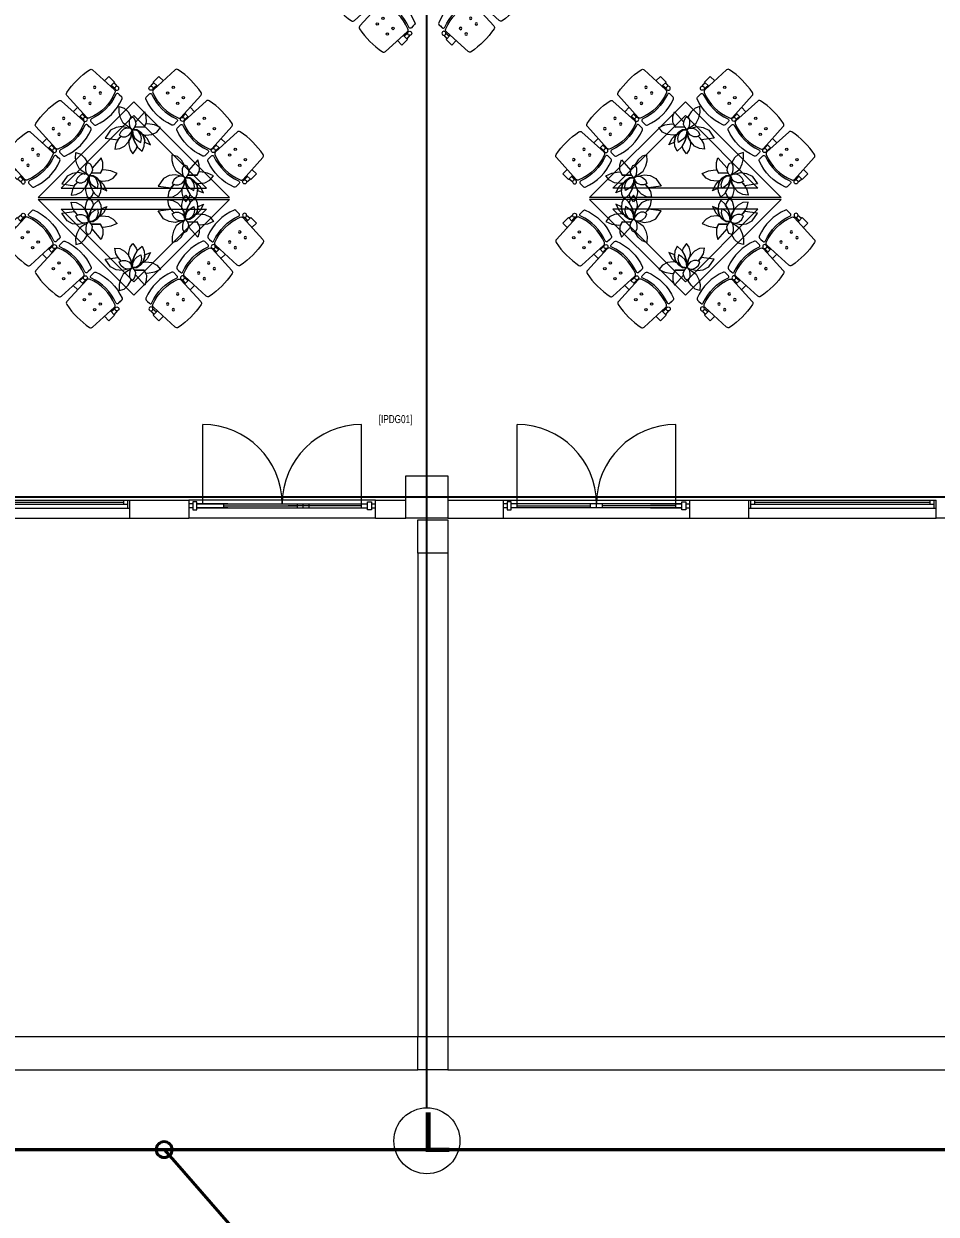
# Model space of a CAD drawing. Header units: metres. Extents: x -18745 to 220762, y -1579758 to -1356048.
# Drawn here: x 161460 to 172899, y -1478632 to -1463703 of the extents above; entities that cross this region are included whole.
import ezdxf
from ezdxf import colors
from ezdxf.entities.mleader import LeaderData, LeaderLine
from ezdxf.math import Vec2, Vec3

# ---------------------------------------------------------------- set-up
doc = ezdxf.new("R2010")
doc.units = ezdxf.units.M
doc.linetypes.add('DASHDOTX2', pattern=[50.8, 25.4, -12.7, 0, -12.7])
doc.linetypes.add('DASHED2', pattern=[0.375, 0.25, -0.125])
doc.layers.get('0').update_dxf_attribs({"lineweight": 0})
doc.layers.add('0E-PW-GRD', color=6, linetype='Continuous')
doc.layers.add('A-100 - Copy$0$axes', color=8, linetype='Continuous')
for name, color, linetype, lineweight in [('A-100 - Copy$0$72_EGR_BASE_TEXT', 8, 'Continuous', 0), ('A-100 - Copy$0$Aluminum', 8, 'Continuous', 0), ('A-100 - Copy$0$AxisBalloons_2', 8, 'Continuous', 0), ('A-100 - Copy$0$Medical Equipment and Furniture', 8, 'Continuous', 0), ('A-100 - Copy$0$Proj', 8, 'Continuous', 0), ('A-100 - Copy$0$Structure', 8, 'Continuous', 9), ('A-100 - Copy$0$TEXT', 8, 'Continuous', 0), ('A-100 - Copy$0$VEGETACIÓN', 8, 'Continuous', 5), ('A-100 - Copy$0$Walls', 8, 'Continuous', 0), ('E-GRND', 94, 'DASHED2', 40)]:
    doc.layers.add(name, color=color, linetype=linetype, lineweight=lineweight)
doc.styles.add('A-100 - Copy$0$Standard', font='GOTHIC.TTF')
doc.styles.add('A-100 - Copy$0$X3G_ENTITY_2587EA', font='swisscl.ttf', dxfattribs={"height": 200})
doc.styles.add('ROMANS', font='romans.shx', dxfattribs={"width": 0.85})

# ---------------------------------------------------------------- blocks, each defined once
blk = doc.blocks.new('_Origin')
at = {"color": 0, "linetype": 'ByBlock', "lineweight": -2}
blk.add_line((0, 0), (-1, 0), dxfattribs=at)
blk.add_circle((0, 0), 0.5, dxfattribs=at)
blk = doc.blocks.new('A-100 - Copy$0$S3-PROTO')
for p, q in [((-0.865, 0.35), (-0.791, 0.35)), ((-0.865, 0.35), (-0.865, 0.25)), ((-0.849, 0.409), (-0.855, 0.35)), ((-0.811, 0.409), (-0.805, 0.35)), ((-0.309, 0.35), (-0.241, 0.35)), ((-0.294, 0.409), (-0.3, 0.35)), ((-0.256, 0.409), (-0.25, 0.35)), ((0.241, 0.347), (0.309, 0.347)), ((0.256, 0.405), (0.25, 0.347)), ((0.294, 0.405), (0.3, 0.347)), ((0.865, 0.35), (0.791, 0.35)), ((0.811, 0.409), (0.805, 0.35)), ((0.849, 0.409), (0.855, 0.35)), ((0.865, 0.35), (0.865, 0.25)), ((-0.865, 0.25), (-0.786, 0.25)), ((-0.314, 0.25), (-0.236, 0.25)), ((0.236, 0.247), (0.314, 0.247)), ((0.865, 0.25), (0.786, 0.25))]:
    blk.add_line(p, q)
for points in [[(-0.305, 0.522), (-0.305, 0.489, -0.522832), (-0.332, 0.471, 0.18), (-0.768, 0.471, -0.522832), (-0.795, 0.489), (-0.795, 0.547, -0.306573), (-0.782, 0.565, -0.192782), (-0.318, 0.565, -0.306573), (-0.305, 0.547), (-0.305, 0.504)], [(0.245, 0.522), (0.245, 0.489, -0.522832), (0.218, 0.471, 0.18), (-0.218, 0.471, -0.522832), (-0.245, 0.489), (-0.245, 0.547, -0.306573), (-0.232, 0.565, -0.192782), (0.232, 0.565, -0.306573), (0.245, 0.547), (0.245, 0.504)], [(0.795, 0.522), (0.795, 0.489, -0.522832), (0.768, 0.471, 0.18), (0.332, 0.471, -0.522832), (0.305, 0.489), (0.305, 0.547, -0.306573), (0.318, 0.565, -0.192782), (0.782, 0.565, -0.306573), (0.795, 0.547), (0.795, 0.504)]]:
    blk.add_lwpolyline(points, format="xyb")
for points in [[(-0.777, 0.048, 0.346546), (-0.753, 0.019, 0.095695), (-0.347, 0.019, 0.346546), (-0.323, 0.048), (-0.306, 0.417, 0.318973), (-0.325, 0.447, 0.193005), (-0.775, 0.447, 0.318973), (-0.794, 0.417)], [(-0.227, 0.048, 0.346546), (-0.203, 0.019, 0.095695), (0.203, 0.019, 0.346546), (0.227, 0.048), (0.244, 0.417, 0.318973), (0.225, 0.447, 0.193005), (-0.225, 0.447, 0.318973), (-0.244, 0.417)], [(0.323, 0.048, 0.346546), (0.347, 0.019, 0.095695), (0.753, 0.019, 0.346546), (0.777, 0.048), (0.794, 0.417, 0.318973), (0.775, 0.447, 0.193005), (0.325, 0.447, 0.318973), (0.306, 0.417)]]:
    blk.add_lwpolyline(points, format="xyb", close=True)
for centre, radius in [((-0.83, 0.425), 0.025), ((-0.275, 0.425), 0.025), ((0.83, 0.425), 0.025), ((-0.64, 0.32), 0.015), ((-0.46, 0.32), 0.015), ((-0.09, 0.32), 0.015), ((0.09, 0.32), 0.015), ((0.275, 0.422), 0.025), ((0.46, 0.32), 0.015), ((0.64, 0.32), 0.015), ((-0.64, 0.22), 0.015), ((-0.46, 0.22), 0.015), ((-0.09, 0.22), 0.015), ((0.09, 0.22), 0.015), ((0.46, 0.22), 0.015), ((0.64, 0.22), 0.015)]:
    blk.add_circle(centre, radius)
blk = doc.blocks.new('A-100 - Copy$0$Plt-Matero-03')
at = {"layer": 'A-100 - Copy$0$VEGETACIÓN'}
for points in [[(-0.055, 0.014), (-0.122, 0.014), (-0.244, 0.041), (-0.342, 0.121), (-0.415, 0.214), (-0.464, 0.334), (-0.354, 0.347), (-0.244, 0.307), (-0.147, 0.241), (-0.144, 0.238)], [(0.022, 0.069), (0.207, 0.148), (0.207, 0.219), (0.207, 0.267), (0.158, 0.374), (0.085, 0.454), (-0.006, 0.168)], [(0.011, 0.021), (0.03, 0.005), (0.043, 0.011), (0.048, 0.013), (0.085, 0.028), (0.182, 0.014), (0.241, -0.017), (0.27, -0.01), (0.317, 0.001), (0.426, 0.068), (0.5, 0.161), (0.536, 0.281), (0.39, 0.281), (0.243, 0.241), (0.207, 0.219), (0.207, 0.148), (0.022, 0.069)], [(-0.099, -0.015), (-0.098, -0.012), (-0.232, -0.039), (-0.342, -0.106), (-0.427, -0.212), (-0.464, -0.412), (-0.196, -0.332), (-0.195, -0.33), (-0.193, -0.306), (-0.168, -0.233)], [(-0.165, -0.233), (-0.195, -0.33), (-0.205, -0.426), (-0.18, -0.546), (-0.083, -0.493), (-0.01, -0.399), (0.027, -0.293), (0.03, -0.258), (0.039, -0.173), (0.003, -0.053), (0, -0.055)]]:
    blk.add_lwpolyline(points, dxfattribs=at)
for points in [[(-0.144, 0.239), (-0.078, 0.239), (-0.022, 0.191), (0.022, 0.13), (0.022, 0.057), (0, -0.015), (-0.067, 0.021), (-0.111, 0.082), (-0.144, 0.154)], [(0.03, 0.005), (0.005, -0.005), (0, -0.032), (0.061, -0.132), (0.146, -0.225), (0.237, -0.292), (0.256, -0.305), (0.378, -0.345), (0.378, -0.225), (0.35, -0.145), (0.341, -0.119), (0.28, -0.039), (0.241, -0.017), (0.182, 0.014), (0.085, 0.028), (0.048, 0.013), (0.043, 0.011)], [(0.278, -0.185), (0.256, -0.1), (0.211, -0.04), (0.144, 0.009), (0.067, 0.021), (0, -0.003), (0.044, -0.088), (0.111, -0.149), (0.189, -0.173)], [(0, -0.003), (-0.067, -0.003), (-0.133, -0.027), (-0.178, -0.076), (-0.211, -0.149), (-0.211, -0.233), (-0.133, -0.233), (-0.078, -0.209), (-0.022, -0.149), (0, -0.076)], [(-0.006, -0.058), (0.003, -0.053), (0.039, -0.173), (0.03, -0.258), (0.061, -0.332), (0.134, -0.425), (0.219, -0.479), (0.243, -0.359), (0.237, -0.292), (0.146, -0.225), (0.061, -0.132), (0, -0.032)], [(0.241, -0.017), (0.28, -0.039), (0.341, -0.119), (0.35, -0.145), (0.353, -0.146), (0.487, -0.146), (0.365, -0.052), (0.27, -0.01)]]:
    blk.add_lwpolyline(points, close=True, dxfattribs=at)
blk = doc.blocks.new('A-100 - Copy')
at = {"layer": 'A-100 - Copy$0$Aluminum'}
for p, q in [((163704.4, -1469722.7, 0), (163704.4, -1468727.7, 0)), ((165694.4, -1469722.7, 0), (165694.4, -1468727.7, 0)), ((167644.4, -1469722.7, 0), (167644.4, -1468727.7, 0)), ((169634.4, -1469722.7, 0), (169634.4, -1468727.7, 0)), ((160439.4, -1469677.7, 0), (162789.4, -1469677.7, 0)), ((160439.4, -1469777.7, 0), (162789.4, -1469777.7, 0)), ((160464.4, -1469727.7, 0), (162764.4, -1469727.7, 0)), ((160514.4, -1469702.7, 0), (162714.4, -1469702.7, 0)), ((162714.4, -1469727.7, 0), (162714.4, -1469677.7, 0)), ((162764.4, -1469777.7, 0), (162764.4, -1469677.7, 0)), ((163579.4, -1469722.7, 0), (163529.4, -1469722.7, 0)), ((163579.4, -1469772.7, 0), (163529.4, -1469772.7, 0)), ((163629.4, -1469722.7, 0), (165769.4, -1469722.7, 0)), ((164019.4, -1469722.7, 0), (163629.4, -1469722.7, 0)), ((163629.4, -1469772.7, 0), (165769.4, -1469772.7, 0)), ((164019.4, -1469772.7, 0), (163629.4, -1469772.7, 0)), ((163969.4, -1469772.7, 0), (163969.4, -1469722.7, 0)), ((163969.4, -1469747.7, 0), (164889.4, -1469747.7, 0)), ((165694.4, -1469747.7, 0), (164774.4, -1469747.7, 0)), ((164889.4, -1469772.7, 0), (164889.4, -1469722.7, 0)), ((164964.4, -1469772.7, 0), (164964.4, -1469722.7, 0)), ((165039.4, -1469772.7, 0), (165039.4, -1469722.7, 0)), ((165694.4, -1469772.7, 0), (165694.4, -1469722.7, 0)), ((165819.4, -1469722.7, 0), (165869.4, -1469722.7, 0)), ((165819.4, -1469772.7, 0), (165869.4, -1469772.7, 0)), ((167519.4, -1469722.7, 0), (167469.4, -1469722.7, 0)), ((167519.4, -1469772.7, 0), (167469.4, -1469772.7, 0)), ((169709.4, -1469722.7, 0), (167569.4, -1469722.7, 0)), ((169709.4, -1469772.7, 0), (167569.4, -1469772.7, 0)), ((167644.4, -1469772.7, 0), (167644.4, -1469722.7, 0)), ((167644.4, -1469747.7, 0), (168564.4, -1469747.7, 0)), ((168564.4, -1469772.7, 0), (168564.4, -1469722.7, 0)), ((168639.4, -1469772.7, 0), (168639.4, -1469722.7, 0)), ((168714.4, -1469772.7, 0), (168714.4, -1469722.7, 0)), ((169634.4, -1469747.7, 0), (168714.4, -1469747.7, 0)), ((169319.4, -1469722.7, 0), (169709.4, -1469722.7, 0)), ((169319.4, -1469772.7, 0), (169709.4, -1469772.7, 0)), ((169634.4, -1469772.7, 0), (169634.4, -1469722.7, 0)), ((169759.4, -1469722.7, 0), (169809.4, -1469722.7, 0)), ((169759.4, -1469772.7, 0), (169809.4, -1469772.7, 0)), ((170549.4, -1469677.7, 0), (172899.4, -1469677.7, 0)), ((170549.4, -1469777.7, 0), (172899.4, -1469777.7, 0)), ((170574.4, -1469777.7, 0), (170574.4, -1469677.7, 0)), ((170574.4, -1469727.7, 0), (172874.4, -1469727.7, 0)), ((170624.4, -1469727.7, 0), (170624.4, -1469677.7, 0)), ((170624.4, -1469702.7, 0), (172824.4, -1469702.7, 0)), ((172824.4, -1469727.7, 0), (172824.4, -1469677.7, 0)), ((172874.4, -1469777.7, 0), (172874.4, -1469677.7, 0))]:
    blk.add_line(p, q, dxfattribs=at)
at = {"layer": 'A-100 - Copy$0$Aluminum', "elevation": 0}
for points in [[(163629.4, -1469797.7), (163629.4, -1469697.7), (163579.4, -1469697.7), (163579.4, -1469797.7)], [(165769.4, -1469797.7), (165769.4, -1469697.7), (165819.4, -1469697.7), (165819.4, -1469797.7)], [(167569.4, -1469797.7), (167569.4, -1469697.7), (167519.4, -1469697.7), (167519.4, -1469797.7)], [(169709.4, -1469797.7), (169709.4, -1469697.7), (169759.4, -1469697.7), (169759.4, -1469797.7)]]:
    blk.add_lwpolyline(points, close=True, dxfattribs=at)
at = {"layer": 'A-100 - Copy$0$Aluminum'}
for centre, start, end in [((163704.4, -1469722.7, 0), 0, 90), ((165694.4, -1469722.7, 0), 90, 180), ((167644.4, -1469722.7, 0), 0, 90), ((169634.4, -1469722.7, 0), 90, 180)]:
    blk.add_arc(centre, 995, start, end, dxfattribs=at)
at = {"layer": 'A-100 - Copy$0$axes'}
for p, q in [((166513.3, -1477297.4, 0), (166513.3, -1391762.7, 0)), ((215795, -1469637.7, 2.4), (83877.8, -1469637.7, 2.4))]:
    blk.add_line(p, q, dxfattribs=at)
at = {"layer": 'A-100 - Copy$0$AxisBalloons_2'}
blk.add_circle((166513.3, -1477711.3, 0), 413.9, dxfattribs=at)
at = {"layer": 'A-100 - Copy$0$Medical Equipment and Furniture', "elevation": 0}
for points in [[(161640.2, -1465882.1), (164040.2, -1465882.1), (162840.2, -1464682.1)], [(170954.2, -1465882.1), (168554.2, -1465882.1), (169754.2, -1464682.1)], [(161929.9, -1465762.1), (163750.5, -1465762.1), (162840.2, -1464851.8)], [(170664.5, -1465762.1), (168843.9, -1465762.1), (169754.2, -1464851.8)], [(161640.2, -1465907.1), (164040.2, -1465907.1), (162840.2, -1467107.1)], [(170954.2, -1465907.1), (168554.2, -1465907.1), (169754.2, -1467107.1)], [(161929.9, -1466027.1), (163750.5, -1466027.1), (162840.2, -1466937.4)], [(170664.5, -1466027.1), (168843.9, -1466027.1), (169754.2, -1466937.4)]]:
    blk.add_lwpolyline(points, close=True, dxfattribs=at)
at = {"layer": 'A-100 - Copy$0$Proj'}
for p, q in [((165869.4, -1469677.7, 0), (163529.4, -1469677.7, 0)), ((167469.4, -1469677.7, 0), (169809.4, -1469677.7, 0)), ((160439.4, -1469902.7, 0), (162789.4, -1469902.7, 0)), ((165869.4, -1469902.7, 0), (163529.4, -1469902.7, 0)), ((167469.4, -1469902.7, 0), (169809.4, -1469902.7, 0)), ((170549.4, -1469902.7, 0), (172899.4, -1469902.7, 0)), ((166398.3, -1470342.7, 0), (166398.3, -1476402.7, 0)), ((166778.3, -1470342.7, 0), (166778.3, -1476402.7, 0)), ((159428.3, -1476402.7, 0), (166398.3, -1476402.7, 0)), ((166778.3, -1476402.7, 0), (173598.3, -1476402.7, 0)), ((159428.3, -1476822.7, 0), (166398.3, -1476822.7, 0)), ((166778.3, -1476822.7, 0), (173598.3, -1476822.7, 0))]:
    blk.add_line(p, q, dxfattribs=at)
at = {"layer": 'A-100 - Copy$0$Structure', "elevation": 0}
for points in [[(166248.3, -1469372.7), (166778.3, -1469372.7), (166778.3, -1469902.7), (166248.3, -1469902.7)], [(166398.3, -1469922.7), (166778.3, -1469922.7), (166778.3, -1470342.7), (166398.3, -1470342.7)], [(166398.3, -1476402.7), (166778.3, -1476402.7), (166778.3, -1476822.7), (166398.3, -1476822.7)]]:
    blk.add_lwpolyline(points, close=True, dxfattribs=at)
at = {"layer": 'A-100 - Copy$0$Walls'}
for p, q in [((162789.4, -1469902.7, 0), (162789.4, -1469677.7, 0)), ((162789.4, -1469677.7, 0), (163529.4, -1469677.7, 0)), ((163529.4, -1469677.7, 0), (163529.4, -1469902.7, 0)), ((165869.4, -1469902.7, 0), (165869.4, -1469677.7, 0)), ((165869.4, -1469677.7, 0), (166248.3, -1469677.7, 0)), ((166778.3, -1469677.7, 0), (167469.4, -1469677.7, 0)), ((167469.4, -1469677.7, 0), (167469.4, -1469902.7, 0)), ((169809.4, -1469902.7, 0), (169809.4, -1469677.7, 0)), ((169809.4, -1469677.7, 0), (170549.4, -1469677.7, 0)), ((170549.4, -1469902.7, 0), (170549.4, -1469677.7, 0)), ((172899.4, -1469902.7, 0), (172899.4, -1469677.7, 0)), ((162789.4, -1469902.7, 0), (163529.4, -1469902.7, 0)), ((165869.4, -1469902.7, 0), (166248.3, -1469902.7, 0)), ((166778.3, -1469902.7, 0), (167469.4, -1469902.7, 0)), ((169809.4, -1469902.7, 0), (170549.4, -1469902.7, 0)), ((173448.3, -1469902.7, 0), (172899.4, -1469902.7, 0))]:
    blk.add_line(p, q, dxfattribs=at)
at = {"layer": 'A-100 - Copy$0$Medical Equipment and Furniture'}
for name, p, xscale, yscale, zscale, rotation in [('A-100 - Copy$0$S3-PROTO', (165411.2, -1463535, 0), 999.9999999999999, 999.9999999999999, 999.9999999999999, 315.0000000001401), ('A-100 - Copy$0$S3-PROTO', (167614.1, -1463535, 0), -1000, 1000, 1000, 45.00000000013206), ('A-100 - Copy$0$S3-PROTO', (161738.8, -1464797.4, 0), -999.9999999999999, 1000, 1000, 224.9999999998599), ('A-100 - Copy$0$S3-PROTO', (163941.7, -1464797.4, 0), 1000.000000000001, 1000.000000000001, 1000.000000000001, 134.9999999998678), ('A-100 - Copy$0$S3-PROTO', (168652.7, -1464797.4, 0), -999.9999999999982, 999.9999999999981, 1000, 225.0000000001322), ('A-100 - Copy$0$S3-PROTO', (170855.6, -1464797.4, 0), 1000, 1000, 1000, 135.0000000001401), ('A-100 - Copy$0$Plt-Matero-03', (162823.5, -1465026.8, 0), 579.6384670202342, 579.6384670202342, 579.6384670202342, 335.9025018336756), ('A-100 - Copy$0$Plt-Matero-03', (169770.9, -1465026.8, 0), -579.6384670202342, 579.6384670202347, 579.6384670202343, 24.09749816632442), ('A-100 - Copy$0$Plt-Matero-03', (162278.3, -1465603.5, 0), 579.6384670202342, 579.6384670202342, 579.6384670202342, 335.9025018336756), ('A-100 - Copy$0$Plt-Matero-03', (163488.2, -1465630.9, 0), 579.6384670202342, 579.6384670202342, 579.6384670202342, 335.9025018336756), ('A-100 - Copy$0$Plt-Matero-03', (169106.2, -1465630.9, 0), -579.6384670202342, 579.6384670202347, 579.6384670202343, 24.09749816632442), ('A-100 - Copy$0$Plt-Matero-03', (170316.1, -1465603.5, 0), -579.6384670202342, 579.6384670202347, 579.6384670202343, 24.09749816632442), ('A-100 - Copy$0$Plt-Matero-03', (162278.3, -1466185.8, 0), -579.6384670202328, 579.638467020233, 579.6384670202343, 204.0974981663244), ('A-100 - Copy$0$Plt-Matero-03', (163488.2, -1466158.4, 0), -579.6384670202328, 579.638467020233, 579.6384670202343, 204.0974981663244), ('A-100 - Copy$0$Plt-Matero-03', (169106.2, -1466158.4, 0), 579.6384670202342, 579.6384670202342, 579.6384670202342, 155.9025018336756), ('A-100 - Copy$0$Plt-Matero-03', (170316.1, -1466185.8, 0), 579.6384670202342, 579.6384670202342, 579.6384670202342, 155.9025018336756), ('A-100 - Copy$0$S3-PROTO', (161738.8, -1466991.9, 0), 999.9999999999999, 999.9999999999999, 999.9999999999999, 315.0000000001401), ('A-100 - Copy$0$S3-PROTO', (163941.7, -1466991.9, 0), -1000, 1000, 1000, 45.00000000013206), ('A-100 - Copy$0$S3-PROTO', (168652.7, -1466991.9, 0), 999.9999999999999, 999.9999999999999, 999.9999999999999, 314.9999999998679), ('A-100 - Copy$0$S3-PROTO', (170855.6, -1466991.9, 0), -999.9999999999999, 999.9999999999999, 1000, 44.9999999998598), ('A-100 - Copy$0$Plt-Matero-03', (162823.5, -1466762.5, 0), -579.6384670202328, 579.638467020233, 579.6384670202343, 204.0974981663244), ('A-100 - Copy$0$Plt-Matero-03', (169770.9, -1466762.5, 0), 579.6384670202342, 579.6384670202342, 579.6384670202342, 155.9025018336756)]:
    blk.add_blockref(name, p, dxfattribs=dict(at, xscale=xscale, yscale=yscale, zscale=zscale, rotation=rotation))
at = {"layer": 'A-100 - Copy$0$72_EGR_BASE_TEXT', "insert": (166121, -1468610.4, 0), "char_height": 100, "attachment_point": 2, "style": 'A-100 - Copy$0$X3G_ENTITY_2587EA'}
blk.add_mtext('[IPDG01]', dxfattribs=at)
at = {"layer": 'A-100 - Copy$0$TEXT', "insert": (166444.6, -1477353.4, 0), "char_height": 500, "attachment_point": 1, "style": 'A-100 - Copy$0$Standard'}
blk.add_mtext_dynamic_manual_height_columns('L', width=500, gutter_width=1, heights=[0], dxfattribs=at)

msp = doc.modelspace()

# ---------------------------------------------------------------- linework, layer by layer
at = {"layer": '0E-PW-GRD', "linetype": 'DASHDOTX2', "ltscale": 10, "const_width": 40, "elevation": 0}
msp.add_lwpolyline([(145625.6, -1394572.7), (167779.4, -1394572.7), (167779.4, -1395822.7), (174978.3, -1395822.7), (174978.3, -1403237.7), (176258.3, -1403237.7), (176258.3, -1434902.7), (174978.3, -1434902.7), (174978.3, -1448023.8), (174978.3, -1453972.7), (210878.3, -1453972.7), (210878.3, -1470902.7), (174978.3, -1470902.7), (174978.3, -1477822.7), (158048.3, -1477822.7)], dxfattribs=at)

# ---------------------------------------------------------------- leaders
at = {"layer": 'E-GRND', "linetype": 'ByBlock', "ltscale": 400}
ml = msp.add_multileader_mtext('Standard', dxfattribs=at)
ml.set_content('{\\fArial|b0|i0|c0|p34;\\W0.75;\\C256;95MM² BARE COPPER CONDUCTOR BURIED 500MM UNDER GROUND, LIGHTNING LOOP TO BE USED FOR LV GROUNDING (TYPICAL)}', color=140, style='ROMANS')
ml.set_leader_properties(color=181, lineweight=-1)
ml.set_arrow_properties(name='ORIGIN')
ml.build(insert=Vec2(0, 0))
ml.multileader.update_dxf_attribs({"dogleg_length": 319.7, "arrow_head_size": 200})
ctx = ml.context
ctx.base_point, ctx.char_height, ctx.arrow_head_size, ctx.landing_gap_size, ctx.plane_origin, ctx.plane_x_axis, ctx.plane_y_axis = Vec3(165045.6, -1479401.2, 0), 300, 200, 200, Vec3(163434.1, -1479212.9, 0), Vec3(1, 0.0000626), Vec3(-0.0000626, 1)
notes = []
notes.append((ctx, [(1, (1, 1, 0), (164603.6, -1479401.2, 0), (1, 0.0000626), 442, [(0, [(163219.5, -1477822.7, 0)], 0, [])])]))
ctx.mtext.insert, ctx.mtext.text_direction, ctx.mtext.rotation, ctx.mtext.width, ctx.mtext.defined_height, ctx.mtext.flow_direction = Vec3(165245.6, -1479207.1, 0), Vec3(1, 0.0000626), 0.0000626, 6548.623, 1062.8, 5
for ctx, leaders in notes:
    for number, flags, end, landing, length, lines in leaders:
        leader = LeaderData()
        leader.index, (leader.has_last_leader_line, leader.has_dogleg_vector, leader.attachment_direction) = number, flags
        leader.last_leader_point, leader.dogleg_vector, leader.dogleg_length = Vec3(end), Vec3(landing), length
        for number, points, colour, breaks in lines:
            line = LeaderLine()
            line.index, line.vertices, line.color, line.breaks = number, Vec3.list(points), colors.encode_raw_color(colour), breaks
            leader.lines.append(line)
        ctx.leaders.append(leader)

# ---------------------------------------------------------------- next in the draw order: block references
msp.add_blockref('A-100 - Copy', (0, 0))

doc.saveas('drawing.dxf')
